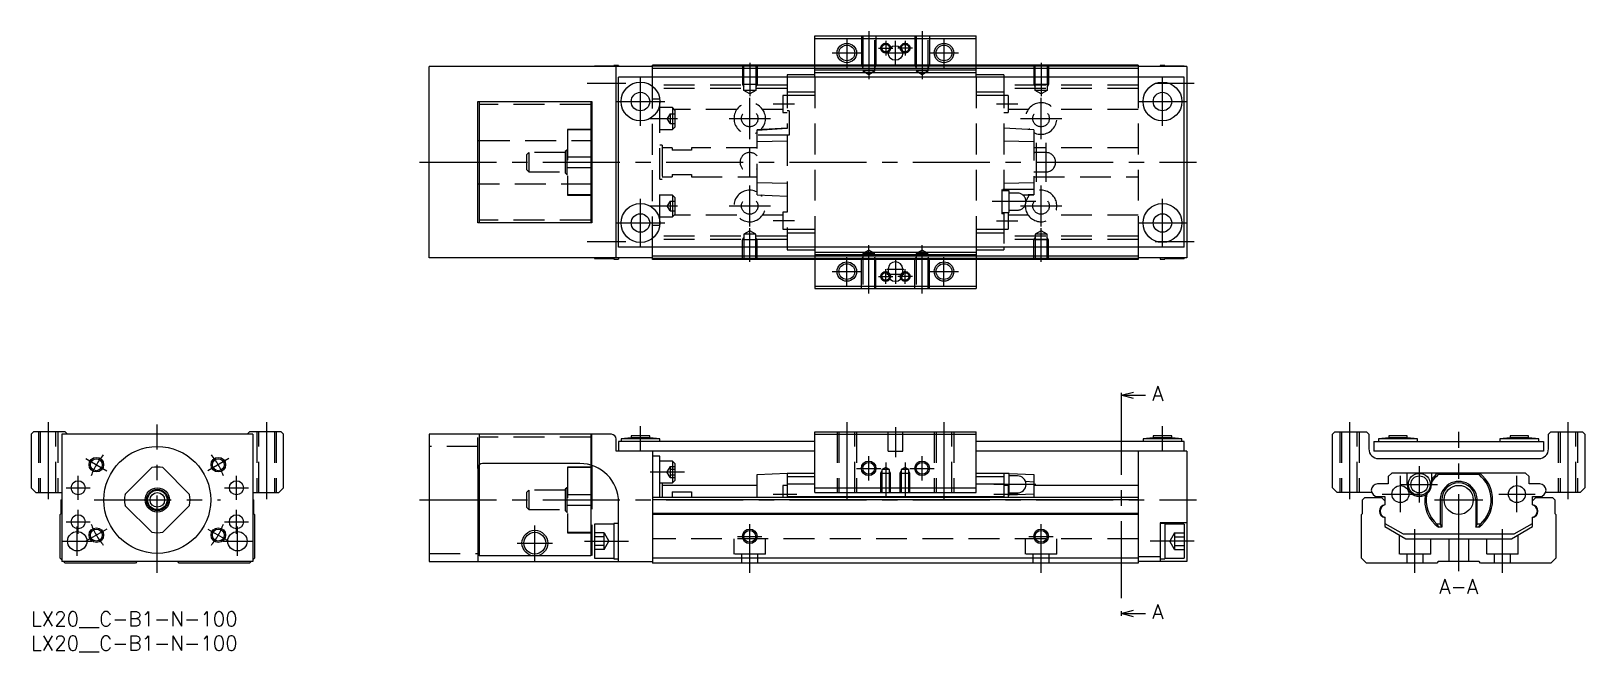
# Model space of a CAD drawing. Extents: x 0 to 320, y -8 to 120.
import ezdxf

# ---------------------------------------------------------------- set-up
doc = ezdxf.new("R2010")
doc.units = 0
doc.header["$LTSCALE"] = 0.5
doc.linetypes.add('CENTER', pattern=[50.8, 31.75, -6.35, 6.35, -6.35])
doc.linetypes.add('DASHED', pattern=[19.05, 12.7, -6.35])
doc.layers.get('0').update_dxf_attribs({"linetype": 'CONTINUOUS'})
for name, color, linetype in [('MSM_CENTER', 1, 'CENTER'), ('MSM_CONTINUOUS', 7, 'CONTINUOUS'), ('MSM_DASHED', 4, 'DASHED'), ('MSM_NARROW', 5, 'CONTINUOUS'), ('MSM_PART_NUMBER', 7, 'CONTINUOUS')]:
    doc.layers.add(name, color=color, linetype=linetype)
doc.styles.get("Standard").update_dxf_attribs({"font": 'txt.shx', "height": 1, "bigfont": 'bigfont.shx'})

# ---------------------------------------------------------------- blocks, each defined once
blk = doc.blocks.new('*U2')
at = {"layer": 'MSM_PART_NUMBER'}
blk.add_text('LX20__C-B1-N-100', height=3, dxfattribs=at).set_placement((0, -3))
blk = doc.blocks.new('*U3')
at = {"layer": 'MSM_PART_NUMBER'}
blk.add_text('LX20__C-B1-N-100', height=3, dxfattribs=at).set_placement((0, -8))

msp = doc.modelspace()

# ---------------------------------------------------------------- linework, layer by layer
for p, q in [((155.7, 110.5), (155.7, 110)), ((200.3, 110.5), (200.3, 110)), ((155.7, 75), (155.7, 74.5)), ((200.3, 75), (200.3, 74.5))]:
    msp.add_line(p, q)
at = {"layer": 'MSM_CENTER'}
for p, q in [((172.5, 119.5), (172.5, 109.59)), ((183.5, 119.5), (183.5, 109.59)), ((168, 118), (168, 112)), ((174.5, 116), (177.5, 116)), ((176, 117.5), (176, 114.5)), ((178, 112.5), (178, 117.5)), ((181.5, 116), (178.5, 116)), ((180, 117.5), (180, 114.5)), ((188, 118), (188, 112)), ((148, 113), (148, 106.09)), ((165, 115), (171, 115)), ((176, 115), (180, 115)), ((185, 115), (191, 115)), ((208, 113), (208, 106.09)), ((114.5, 108.8), (122.5, 108.8)), ((125.5, 100), (125.5, 110)), ((231.5, 108.8), (239.5, 108.8)), ((233, 100), (233, 110)), ((148, 97.25), (148, 105.75)), ((208, 97.25), (208, 105.75)), ((120.5, 105), (130.5, 105)), ((152.8, 104.5), (157.2, 104.5)), ((198.8, 104.5), (203.2, 104.5)), ((228, 105), (238, 105)), ((127.5, 101.5), (133.1, 101.5)), ((143.75, 101.5), (152.25, 101.5)), ((203.75, 101.5), (212.25, 101.5)), ((207, 96.5), (207, 88.5)), ((209, 96.5), (209, 88.5)), ((148, 89.5), (148, 95.5)), ((80, 92.5), (240, 92.5)), ((148, 79.25), (148, 87.75)), ((208, 79.25), (208, 87.75)), ((125.5, 75), (125.5, 85)), ((127.5, 83.5), (133.1, 83.5)), ((143.75, 83.5), (152.25, 83.5)), ((206.9, 84.4), (197.9, 84.4)), ((203.75, 83.5), (212.25, 83.5)), ((233, 75), (233, 85)), ((120.5, 80), (130.5, 80)), ((152.8, 80.5), (157.2, 80.5)), ((198.8, 80.45), (203.2, 80.45)), ((228, 80), (238, 80)), ((148, 72), (148, 78.91)), ((208, 72), (208, 78.91)), ((114.5, 76.2), (122.5, 76.2)), ((172.5, 65.5), (172.5, 75.41)), ((183.5, 65.5), (183.5, 75.41)), ((231.5, 76.2), (239.5, 76.2)), ((168, 67), (168, 73)), ((176, 67.5), (176, 70.5)), ((176.25, 70.5), (179.75, 70.5)), ((178, 72.5), (178, 67.5)), ((180, 67.5), (180, 70.5)), ((188, 67), (188, 73)), ((165, 70), (171, 70)), ((174.5, 69), (177.5, 69)), ((176.25, 69.5), (179.75, 69.5)), ((181.5, 69), (178.5, 69)), ((185, 70), (191, 70)), ((224.5, 44.04), (224.5, 0.13)), ((3.5, 39), (3.5, 22.5)), ((26, 8), (26, 38.5)), ((48.5, 39), (48.5, 22.5)), ((168, 39), (168, 22.5)), ((188, 39), (188, 22.5)), ((271.5, 39), (271.5, 22.5)), ((316.5, 39), (316.5, 22.5)), ((125.5, 33), (125.5, 38.2)), ((178, 38), (178, 31.8)), ((233, 33), (233, 38.2)), ((294, 8.3), (294, 37)), ((172.5, 27), (172.5, 32)), ((183.5, 27), (183.5, 32)), ((11.28, 31.5), (15.61, 29)), ((40.72, 31.5), (36.39, 29)), ((170, 29.5), (175, 29.5)), ((176, 30.7), (176, 23.5)), ((180, 30.7), (180, 23.5)), ((181, 29.5), (186, 29.5)), ((285.9, 22.45), (285.9, 29.95)), ((9.7, 23.05), (9.7, 27.95)), ((42.3, 23.05), (42.3, 27.95)), ((127.5, 28.75), (134.6, 28.75)), ((206.9, 26.2), (198.3, 26.2)), ((282, 20.45), (282, 27.95)), ((282.15, 26.2), (289.65, 26.2)), ((306, 20.45), (306, 27.95)), ((7.25, 25.5), (12.15, 25.5)), ((13, 23), (39, 23)), ((39.85, 25.5), (44.75, 25.5)), ((80, 23), (240, 23)), ((152.8, 24.2), (157.7, 24.2)), ((198.3, 24.2), (203.2, 24.2)), ((278.25, 24.2), (285.75, 24.2)), ((289, 23), (299, 23)), ((302.25, 24.2), (309.75, 24.2)), ((9.7, 16.05), (9.7, 20.95)), ((42.3, 16.05), (42.3, 20.95)), ((7.25, 18.5), (12.15, 18.5)), ((9.5, 11.5), (9.5, 17.5)), ((15.61, 17), (11.28, 14.5)), ((36.39, 17), (40.72, 14.5)), ((39.85, 18.5), (44.75, 18.5)), ((42.5, 11.5), (42.5, 17.5)), ((103.75, 10.45), (103.75, 17.75)), ((148, 8), (148, 18)), ((208, 8), (208, 18)), ((285, 8), (285, 17)), ((303, 8), (303, 17)), ((6.5, 14.5), (12.5, 14.5)), ((39.5, 14.5), (45.5, 14.5)), ((100.1, 14.1), (107.4, 14.1)), ((114, 14.5), (123, 14.5)), ((145.5, 15.5), (150.5, 15.5)), ((205.5, 15.5), (210.5, 15.5)), ((239.5, 14.5), (230.5, 14.5))]:
    msp.add_line(p, q, dxfattribs=at)
for start, end in [(140.1188, 159.8812), (20.1188, 39.8812), (200.1188, 219.8812), (320.1188, 339.8812)]:
    msp.add_arc((26, 23), 14.5, start, end, dxfattribs=at)
at = {"layer": 'MSM_CONTINUOUS'}
for p, q in [((161.4, 118.5), (194.6, 118.5)), ((161.4, 110), (161.4, 118.5)), ((194.6, 110), (194.6, 118.5)), ((161.4, 118), (194.6, 118)), ((128, 112.2), (82, 112.2)), ((82, 72.8), (82, 112.2)), ((116, 112.3), (116, 112.2)), ((120, 112.3), (116, 112.3)), ((120, 112.45), (120, 112.2)), ((121, 112.45), (120, 112.45)), ((120.5, 72.8), (120.5, 112.2)), ((121, 112.45), (121, 112.2)), ((128, 110), (128, 112.5)), ((228, 112.5), (128, 112.5)), ((228, 112.3), (128, 112.3)), ((228, 112.5), (228, 110)), ((238, 112.2), (228, 112.2)), ((233.5, 112.45), (232.5, 112.45)), ((232.5, 112.45), (232.5, 112.2)), ((233.5, 112.45), (233.5, 112.2)), ((237.5, 112.3), (233.5, 112.3)), ((237.5, 112.3), (237.5, 112.2)), ((238, 112.2), (238, 72.8)), ((121, 75), (121, 110)), ((237.5, 110), (121, 110)), ((228, 111.8), (128, 111.8)), ((161.4, 110.5), (155.7, 110.5)), ((161.4, 111.5), (194.6, 111.5)), ((161.4, 111), (194.6, 111)), ((200.3, 110.5), (194.6, 110.5)), ((237.5, 75), (237.5, 110)), ((92, 105), (115.5, 105)), ((92, 80), (92, 105)), ((92.25, 105), (92.25, 80)), ((115.25, 105), (115.25, 80)), ((115.5, 105), (115.5, 80)), ((115.5, 99.25), (115.25, 99.25)), ((92, 97), (92.25, 97)), ((115.5, 99.16), (115.25, 99.16)), ((115.25, 93.62), (115.5, 93.62)), ((115.5, 91.38), (115.25, 91.38)), ((92.25, 88), (92, 88)), ((115.25, 85.84), (115.5, 85.84)), ((115.25, 85.75), (115.5, 85.75)), ((115.5, 80), (92, 80)), ((237.5, 75), (121, 75)), ((128, 72.5), (128, 75)), ((155.7, 74.5), (161.4, 74.5)), ((161.4, 75), (161.4, 66.5)), ((161.4, 74), (194.6, 74)), ((194.6, 75), (194.6, 66.5)), ((194.6, 74.5), (200.3, 74.5)), ((228, 75), (228, 72.5)), ((128, 72.8), (82, 72.8)), ((116, 72.8), (116, 72.7)), ((116, 72.7), (120, 72.7)), ((120, 72.8), (120, 72.55)), ((120, 72.55), (121, 72.55)), ((121, 72.8), (121, 72.55)), ((228, 73.2), (128, 73.2)), ((228, 72.7), (128, 72.7)), ((228, 72.5), (128, 72.5)), ((161.4, 73.5), (194.6, 73.5)), ((176.5, 70.5), (176.5, 69.5)), ((179.5, 69.5), (179.5, 70.5)), ((238, 72.8), (228, 72.8)), ((232.5, 72.8), (232.5, 72.55)), ((232.5, 72.55), (233.5, 72.55)), ((233.5, 72.8), (233.5, 72.55)), ((233.5, 72.7), (237.5, 72.7)), ((237.5, 72.8), (237.5, 72.7)), ((161.4, 67), (194.6, 67)), ((161.4, 66.5), (194.6, 66.5)), ((224.5, 44.54), (227, 45.21)), ((224.5, 45.04), (224.5, 44.04)), ((227, 43.87), (224.5, 44.54)), ((224.5, 44.54), (229.5, 44.54)), ((0.5, 37), (0, 36.5)), ((0, 36.5), (0, 25.5)), ((7, 37), (0.5, 37)), ((6.3, 36.5), (6.3, 10.3)), ((45.7, 36.5), (6.3, 36.5)), ((7.5, 36.5), (7, 37)), ((45, 37), (44.5, 36.5)), ((51.5, 37), (45, 37)), ((45.7, 36.5), (45.7, 10.3)), ((52, 36.5), (51.5, 37)), ((52, 25.5), (52, 36.5)), ((82, 36.5), (82, 10.3)), ((119.5, 36.5), (82, 36.5)), ((120.5, 33), (120.5, 35.5)), ((123.6, 35.8), (121.5, 35.55)), ((129.5, 35.55), (121.5, 35.55)), ((121.5, 35.55), (121.5, 35)), ((123.6, 36.2), (123.6, 35.8)), ((127.4, 36.2), (123.6, 36.2)), ((127.4, 35.8), (123.6, 35.8)), ((127.4, 35.8), (127.4, 36.2)), ((129.5, 35.55), (127.4, 35.8)), ((129.5, 35), (129.5, 35.55)), ((161.4, 37), (194.6, 37)), ((161.4, 24.5), (161.4, 37)), ((161.4, 36.5), (194.6, 36.5)), ((194.6, 24.5), (194.6, 37)), ((231.1, 35.8), (229, 35.55)), ((229, 35.55), (229, 35)), ((237, 35.55), (229, 35.55)), ((231.1, 36.2), (231.1, 35.8)), ((234.9, 36.2), (231.1, 36.2)), ((234.9, 35.8), (231.1, 35.8)), ((234.9, 35.8), (234.9, 36.2)), ((237, 35.55), (234.9, 35.8)), ((237, 35), (237, 35.55)), ((268, 36.5), (268.5, 37)), ((268, 25.5), (268, 36.5)), ((268.5, 37), (275, 37)), ((275, 37), (275.5, 36.5)), ((275.5, 36.5), (275.5, 33.5)), ((279.6, 35.8), (277.5, 35.55)), ((285.5, 35.55), (277.5, 35.55)), ((277.5, 35.55), (277.5, 35)), ((283.4, 36.2), (279.6, 36.2)), ((279.6, 36.2), (279.6, 35.8)), ((283.4, 35.8), (279.6, 35.8)), ((283.4, 35.8), (283.4, 36.2)), ((285.5, 35.55), (283.4, 35.8)), ((285.5, 35), (285.5, 35.55)), ((304.6, 35.8), (302.5, 35.55)), ((310.5, 35.55), (302.5, 35.55)), ((302.5, 35.55), (302.5, 35)), ((308.4, 36.2), (304.6, 36.2)), ((304.6, 36.2), (304.6, 35.8)), ((308.4, 35.8), (304.6, 35.8)), ((308.4, 35.8), (308.4, 36.2)), ((310.5, 35.55), (308.4, 35.8)), ((310.5, 35), (310.5, 35.55)), ((312.5, 36.5), (313, 37)), ((312.5, 33.5), (312.5, 36.5)), ((313, 37), (319.5, 37)), ((319.5, 37), (320, 36.5)), ((320, 36.5), (320, 25.5)), ((161.4, 33), (120.5, 33)), ((121, 35), (121, 33)), ((161.4, 35), (121, 35)), ((128, 33), (128, 10)), ((129.5, 32), (128, 32)), ((129.5, 23.5), (129.5, 32)), ((237.5, 35), (194.6, 35)), ((238, 33), (194.6, 33)), ((228, 33), (228, 10)), ((237.5, 33), (237.5, 35)), ((238, 33), (238, 10.3)), ((276.5, 35), (311.5, 35)), ((276.5, 35), (276.5, 33)), ((311.5, 33), (276.5, 33)), ((311.5, 35), (311.5, 33)), ((24.88, 29.66), (19.34, 24.12)), ((32.66, 24.12), (27.12, 29.66)), ((92, 29.5), (92, 10.3)), ((92.25, 30.16), (92.25, 11.5)), ((113, 30.5), (93, 30.5)), ((115.25, 30.18), (115.25, 11.5)), ((115.5, 29.75), (115.25, 29.75)), ((115.5, 29.66), (115.25, 29.66)), ((115.5, 30.1), (115.5, 27.42)), ((132.1, 31), (129.5, 31)), ((132.6, 30.5), (132.1, 31)), ((132.1, 31), (132.1, 26.5)), ((132.6, 30.5), (132.6, 27)), ((277.5, 31.5), (310.5, 31.5)), ((92, 27.42), (92.25, 27.42)), ((115.25, 27.42), (115.5, 27.42)), ((129.5, 26.5), (132.1, 26.5)), ((130, 26.5), (130, 23.5)), ((149.5, 26), (130, 26)), ((132.1, 26.5), (132.6, 27)), ((149.5, 28.2), (155.7, 28.5)), ((149.5, 23.5), (149.5, 28.2)), ((155.7, 25.95), (154.8, 25.95)), ((154.8, 25.95), (154.8, 23.5)), ((155.7, 28.5), (161.4, 28.5)), ((155.7, 28.5), (155.7, 23.5)), ((155.7, 27.79), (161.4, 27.79)), ((155.7, 26.3), (161.4, 26.3)), ((194.6, 28.5), (200.3, 28.5)), ((194.6, 27.79), (200.3, 27.79)), ((194.6, 26.3), (200.3, 26.3)), ((200.3, 28.5), (201.32, 28.45)), ((200.3, 28.5), (200.3, 23.5)), ((201.4, 28.45), (200.3, 28.45)), ((201.2, 25.95), (200.3, 25.95)), ((201.2, 25.95), (201.2, 23.5)), ((201.4, 28.45), (206.5, 28.2)), ((201.4, 23.95), (201.4, 28.45)), ((203.15, 27.95), (201.4, 27.95)), ((206.5, 26.63), (204.8, 26.79)), ((206.5, 28.2), (206.5, 23.5)), ((228, 26), (206.5, 26)), ((279.5, 26.3), (277.3, 26.3)), ((280.21, 28.5), (279.5, 27.79)), ((279.5, 27.79), (279.5, 26.3)), ((307.79, 28.5), (280.21, 28.5)), ((283.4, 26.2), (283.4, 28.5)), ((288.4, 28.5), (288.4, 26.2)), ((289.67, 28.5), (289.81, 28.2)), ((298.19, 28.2), (289.81, 28.2)), ((298.19, 28.2), (298.33, 28.5)), ((308.5, 27.79), (307.79, 28.5)), ((308.5, 26.3), (308.5, 27.79)), ((310.7, 26.3), (308.5, 26.3)), ((0, 25.5), (1, 24.5)), ((1, 24.5), (6.3, 24.5)), ((6.2, 23), (6.3, 23.1)), ((6.2, 20.2), (6.2, 23)), ((45.7, 24.5), (51, 24.5)), ((45.7, 23.1), (45.8, 23)), ((45.8, 23), (45.8, 20.2)), ((51, 24.5), (52, 25.5)), ((121, 10.3), (121, 22.5)), ((228, 23.5), (128, 23.5)), ((228, 23), (128, 23)), ((132, 24.66), (136, 24.66)), ((132, 24.66), (132, 23.5)), ((136, 24.66), (136, 23.5)), ((155.7, 23.7), (200.3, 23.7)), ((161.4, 25.5), (194.6, 25.5)), ((161.4, 24.5), (194.6, 24.5)), ((201.2, 23.95), (201.4, 23.95)), ((201.4, 24.45), (203.15, 24.45)), ((201.4, 24.03), (206.5, 24.23)), ((269, 24.5), (268, 25.5)), ((276.1, 24.5), (269, 24.5)), ((274.2, 23), (274.7, 23.5)), ((274.2, 20.2), (274.2, 23)), ((274.7, 23.5), (278.1, 23.5)), ((277.3, 23.7), (278.8, 23.7)), ((278.1, 23.5), (278.8, 22.8)), ((278.8, 23.7), (278.8, 21.96)), ((290.21, 22.68), (290.21, 18.04)), ((290.5, 23), (290.5, 17.38)), ((297.5, 23), (297.5, 17.38)), ((297.79, 18.04), (297.79, 22.68)), ((309.2, 23.7), (310.7, 23.7)), ((309.2, 21.96), (309.2, 23.7)), ((309.2, 22.8), (309.9, 23.5)), ((309.9, 23.5), (313.3, 23.5)), ((319, 24.5), (311.9, 24.5)), ((313.3, 23.5), (313.8, 23)), ((313.8, 23), (313.8, 20.2)), ((320, 25.5), (319, 24.5)), ((6, 20), (6.2, 20.2)), ((6, 11), (6, 20)), ((19.34, 21.88), (24.88, 16.34)), ((27.12, 16.34), (32.66, 21.88)), ((45.8, 20.2), (46, 20)), ((46, 20), (46, 11)), ((228, 20.2), (128, 20.2)), ((228, 20), (128, 20)), ((274, 20), (274.2, 20.2)), ((274, 11), (274, 20)), ((278.8, 19.44), (278.8, 17.5)), ((309.2, 17.5), (309.2, 19.44)), ((313.8, 20.2), (314, 20)), ((314, 20), (314, 11)), ((120, 18), (116, 18)), ((116, 18), (116, 11)), ((121, 18.15), (120, 18.15)), ((120, 18.15), (120, 10.85)), ((238, 18.3), (232.5, 18.3)), ((232.5, 18.3), (232.5, 10.3)), ((233.5, 18.15), (232.5, 18.15)), ((233.5, 18.15), (233.5, 10.85)), ((237.5, 18), (233.5, 18)), ((237.5, 18), (237.5, 11)), ((278.8, 18.16), (282.54, 16)), ((278.8, 17.5), (283.13, 15)), ((282.54, 16), (305.46, 16)), ((290.21, 18.04), (289.53, 18.04)), ((290.5, 17.38), (289.83, 17.38)), ((290.21, 18.04), (290.5, 17.38)), ((297.5, 17.38), (297.79, 18.04)), ((298.17, 17.38), (297.5, 17.38)), ((298.47, 18.04), (297.79, 18.04)), ((304.87, 15), (309.2, 17.5)), ((305.46, 16), (309.2, 18.16)), ((283.13, 15), (304.87, 15)), ((6.3, 10.7), (6, 11)), ((45.7, 10.3), (6.3, 10.3)), ((7, 10), (6.7, 10.3)), ((21.5, 10), (7, 10)), ((21.8, 10.3), (21.5, 10)), ((30.5, 10), (30.2, 10.3)), ((45, 10), (30.5, 10)), ((45.3, 10.3), (45, 10)), ((46, 11), (45.7, 10.7)), ((82, 10.3), (128, 10.3)), ((103.24, 11.5), (92.25, 11.5)), ((115.25, 11.5), (104.26, 11.5)), ((116, 11), (120, 11)), ((120, 10.85), (121, 10.85)), ((228, 11), (128, 11)), ((228, 10), (128, 10)), ((232.5, 11.3), (228, 11.3)), ((238, 10.3), (228, 10.3)), ((232.5, 10.85), (233.5, 10.85)), ((233.5, 11), (237.5, 11)), ((275, 10), (274, 11)), ((289.5, 10), (275, 10)), ((289.8, 10.3), (289.5, 10)), ((298.2, 10.3), (289.8, 10.3)), ((298.5, 10), (298.2, 10.3)), ((313, 10), (298.5, 10)), ((314, 11), (313, 10)), ((224.5, -0.37), (227, 0.3)), ((224.5, 0.13), (224.5, -0.87)), ((227, -1.04), (224.5, -0.37)), ((224.5, -0.37), (229.5, -0.37))]:
    msp.add_line(p, q, dxfattribs=at)
for centre, radius in [((168, 115), 1.62), ((178, 115), 1.5), ((188, 115), 1.62), ((125.5, 105), 4), ((233, 105), 4), ((125.5, 105), 1.9), ((233, 105), 1.9), ((125.5, 80), 4), ((233, 80), 4), ((125.5, 80), 1.9), ((233, 80), 1.9), ((168, 70), 1.62), ((188, 70), 1.62), ((26, 23), 11), ((13.44, 30.25), 1.23), ((38.56, 30.25), 1.23), ((172.5, 29.5), 1.23), ((183.5, 29.5), 1.23), ((9.7, 25.5), 1.45), ((42.3, 25.5), 1.45), ((282, 24.2), 1.75), ((285.9, 26.2), 2.25), ((285.9, 26.2), 1.75), ((294, 23), 3), ((306, 24.2), 1.75), ((26, 23), 2.5), ((26, 23), 2.2), ((26, 23), 2), ((26, 23), 1.5), ((9.7, 18.5), 1.45), ((42.3, 18.5), 1.45), ((9.5, 14.5), 2), ((13.44, 15.75), 1.23), ((38.56, 15.75), 1.23), ((42.5, 14.5), 2), ((103.75, 14.1), 2.65), ((103.75, 14.1), 2.25), ((148, 15.5), 1.23), ((208, 15.5), 1.23)]:
    msp.add_circle(centre, radius, dxfattribs=at)
for centre, radius, start, end in [((178, 70.5), 1.5, 0, 180), ((178, 69.5), 1.5, 180, 0), ((119.5, 35.5), 1, 0, 90), ((277.5, 33.5), 2, 180, 270), ((310.5, 33.5), 2, 270, 0), ((26, 23), 6.75, 80.4309, 99.5691), ((93, 29.5), 1, 90, 180), ((113, 22.5), 8, 0, 90), ((203.15, 26.2), 1.75, 270, 90), ((277.3, 25), 1.3, 90, 270), ((285.9, 26.2), 2.5, 180, 0), ((294, 23), 7, 128.2132, 143.1301), ((294, 23), 6.68, 128.8735, 147.0286), ((294, 23), 3.8, 355.1074, 184.8926), ((294, 23), 3.5, 0, 180), ((294, 23), 7, 306.5962, 51.7868), ((294, 23), 6.68, 312.0402, 51.1265), ((310.7, 25), 1.3, 270, 90), ((26, 23), 6.75, 170.4309, 189.5691), ((26, 23), 6.75, 350.4309, 9.5691), ((294, 23), 7, 171.8617, 233.4038), ((294, 23), 6.68, 169.3812, 227.9598), ((279, 20.7), 1.32, 98.7147, 261.2853), ((279.1, 20.7), 1.3, 103.3424, 256.6576), ((309, 20.7), 1.32, 278.7147, 81.2853), ((308.9, 20.7), 1.3, 283.3424, 76.6576), ((26, 23), 6.75, 260.4309, 279.5691), ((295.07, 20.13), 5.92, 200.6125, 207.6426), ((287.81, 22.42), 11.52, 334.0671, 337.6778)]:
    msp.add_arc(centre, radius, start, end, dxfattribs=at)
at = {"layer": 'MSM_DASHED'}
for p, q in [((171, 118.5), (171, 112.5)), ((171.27, 118.5), (171.27, 111.3)), ((173.73, 111.3), (173.73, 118.5)), ((174, 118.5), (174, 112.5)), ((182, 118.5), (182, 112.5)), ((182.27, 118.5), (182.27, 111.3)), ((184.73, 111.3), (184.73, 118.5)), ((185, 118.5), (185, 112.5)), ((146.5, 112.5), (146.5, 108.5)), ((146.77, 107.3), (146.77, 112.5)), ((149.23, 112.5), (149.23, 107.3)), ((149.5, 112.5), (149.5, 108.5)), ((174, 112.5), (171, 112.5)), ((171, 112.5), (171.27, 112.03)), ((174, 112.5), (173.73, 112.03)), ((185, 112.5), (182, 112.5)), ((182, 112.5), (182.27, 112.03)), ((185, 112.5), (184.73, 112.03)), ((206.5, 112.5), (206.5, 108.5)), ((206.77, 107.3), (206.77, 112.5)), ((209.23, 112.5), (209.23, 107.3)), ((209.5, 112.5), (209.5, 108.5)), ((128, 75), (128, 110)), ((155.7, 110), (155.7, 99.43)), ((161.4, 110), (161.4, 75)), ((171.27, 111.3), (172.5, 110.59)), ((173.73, 111.3), (171.27, 111.3)), ((172.5, 110.59), (173.73, 111.3)), ((182.27, 111.3), (183.5, 110.59)), ((184.73, 111.3), (182.27, 111.3)), ((183.5, 110.59), (184.73, 111.3)), ((194.6, 110), (194.6, 75)), ((200.3, 110), (200.3, 86.9)), ((228, 110), (228, 75)), ((155.7, 108.4), (128, 108.4)), ((155.7, 107.7), (128, 107.7)), ((149.5, 108.5), (146.5, 108.5)), ((146.5, 108.5), (146.77, 108.03)), ((149.23, 107.3), (146.77, 107.3)), ((148, 106.59), (146.77, 107.3)), ((149.23, 107.3), (148, 106.59)), ((149.5, 108.5), (149.23, 108.03)), ((154.8, 106.25), (154.8, 102.75)), ((155.7, 106.25), (154.8, 106.25)), ((155.7, 107), (161.4, 107)), ((155.7, 106.29), (161.4, 106.29)), ((194.6, 107), (200.3, 107)), ((194.6, 106.29), (200.3, 106.29)), ((228, 108.4), (200.3, 108.4)), ((228, 107.7), (200.3, 107.7)), ((201.2, 106.25), (200.3, 106.25)), ((201.2, 106.25), (201.2, 102.75)), ((206.5, 108.5), (206.77, 108.03)), ((209.5, 108.5), (206.5, 108.5)), ((209.23, 107.3), (206.77, 107.3)), ((208, 106.59), (206.77, 107.3)), ((209.23, 107.3), (208, 106.59)), ((209.5, 108.5), (209.23, 108.03)), ((115.25, 104.4), (92.25, 104.4)), ((129.5, 105.5), (128, 105.5)), ((129.5, 79.5), (129.5, 105.5)), ((132.1, 103.75), (129.5, 103.75)), ((131.6, 102.5), (131.02, 101.5)), ((131.6, 102.5), (131.6, 100.5)), ((131.6, 102.5), (132.6, 102.5)), ((132.1, 103.75), (132.1, 99.25)), ((132.6, 103.25), (132.1, 103.75)), ((145.34, 103.37), (132.48, 103.37)), ((132.6, 103.25), (132.6, 99.75)), ((154.8, 103.37), (150.66, 103.37)), ((154.8, 102.75), (155.7, 102.75)), ((156.1, 103.1), (155.7, 103.1)), ((156.1, 103.1), (156.1, 98.1)), ((200.3, 102.75), (201.2, 102.75)), ((205.34, 103.37), (201.2, 103.37)), ((228, 103.37), (210.66, 103.37)), ((110.5, 99.25), (110.5, 85.75)), ((115.25, 99.25), (110.5, 99.25)), ((129.5, 99.25), (132.1, 99.25)), ((131.6, 100.5), (131.02, 101.5)), ((131.6, 101.5), (132.6, 101.5)), ((131.6, 100.5), (132.6, 100.5)), ((132.1, 99.25), (132.6, 99.75)), ((155.7, 99.5), (149.5, 99.18)), ((155.7, 99.43), (149.5, 99.06)), ((206.5, 99.18), (200.3, 99.5)), ((92.25, 97), (115.5, 97)), ((115.25, 99.16), (110.5, 99.16)), ((130, 96), (129.5, 96)), ((130, 96), (130, 89)), ((149.5, 85.82), (149.5, 99.18)), ((156.1, 98.1), (149.5, 98.1)), ((155.7, 96.83), (149.5, 96.69)), ((155.7, 98.1), (155.7, 75)), ((206.5, 96.69), (200.3, 96.83)), ((206.5, 99.18), (206.5, 85.82)), ((102.5, 94.5), (102, 94)), ((102, 94), (102, 91)), ((110, 94.5), (102.5, 94.5)), ((102.5, 94.5), (102.5, 90.5)), ((110.3, 95), (110, 94.7)), ((110, 94.7), (110, 90.3)), ((110.5, 95), (110.3, 95)), ((110.3, 95), (110.3, 90)), ((110.5, 93.62), (115.25, 93.62)), ((132, 95.5), (130, 95.5)), ((132, 95.5), (132, 95)), ((136, 95), (132, 95)), ((136, 95.5), (136, 95)), ((149.5, 95.5), (136, 95.5)), ((228, 95.5), (206.5, 95.5)), ((209, 94.5), (207, 94.5)), ((102, 91), (102.5, 90.5)), ((102.5, 90.5), (110, 90.5)), ((110, 90.3), (110.3, 90)), ((110.3, 90), (110.5, 90)), ((115.25, 91.38), (110.5, 91.38)), ((132, 90), (136, 90)), ((132, 90), (132, 89.5)), ((136, 90), (136, 89.5)), ((207, 90.5), (209, 90.5)), ((115.5, 88), (92.25, 88)), ((129.5, 89), (130, 89)), ((130, 89.5), (132, 89.5)), ((136, 89.5), (149.5, 89.5)), ((149.5, 88.31), (155.7, 88.17)), ((206.5, 86.9), (199.9, 86.9)), ((199.9, 86.9), (199.9, 81.9)), ((201.4, 86.65), (199.9, 86.65)), ((200.3, 88.17), (206.5, 88.31)), ((201.4, 82.15), (201.4, 86.65)), ((206.5, 89.5), (228, 89.5)), ((110.5, 85.84), (115.25, 85.84)), ((110.5, 85.75), (115.25, 85.75)), ((132.1, 85.75), (129.5, 85.75)), ((131.6, 84.5), (131.02, 83.5)), ((131.6, 82.5), (131.02, 83.5)), ((131.6, 84.5), (132.6, 84.5)), ((131.6, 84.5), (131.6, 82.5)), ((131.6, 83.5), (132.6, 83.5)), ((132.6, 85.25), (132.1, 85.75)), ((132.1, 85.75), (132.1, 81.25)), ((132.6, 85.25), (132.6, 81.75)), ((149.5, 85.82), (155.7, 85.5)), ((203.15, 86.15), (201.4, 86.15)), ((204.2, 85.8), (206.5, 85.94)), ((204.31, 85.71), (206.5, 85.82)), ((115.25, 80.6), (92.25, 80.6)), ((129.5, 81.25), (132.1, 81.25)), ((131.6, 82.5), (132.6, 82.5)), ((132.1, 81.25), (132.6, 81.75)), ((145.34, 81.63), (132.48, 81.63)), ((154.8, 81.63), (150.66, 81.63)), ((154.8, 82.25), (154.8, 78.75)), ((155.7, 82.25), (154.8, 82.25)), ((199.9, 82.15), (201.4, 82.15)), ((200.3, 81.9), (199.9, 81.9)), ((200.3, 82.15), (200.3, 75)), ((201.2, 82.15), (201.2, 78.75)), ((205.34, 81.63), (201.2, 81.63)), ((201.4, 82.65), (203.15, 82.65)), ((228, 81.63), (210.66, 81.63)), ((129.5, 79.5), (128, 79.5)), ((155.7, 77.3), (128, 77.3)), ((146.5, 76.5), (146.77, 76.97)), ((148, 78.41), (146.77, 77.7)), ((146.77, 77.7), (146.77, 72.5)), ((149.23, 77.7), (146.77, 77.7)), ((149.23, 77.7), (148, 78.41)), ((149.23, 72.5), (149.23, 77.7)), ((149.5, 76.5), (149.23, 76.97)), ((154.8, 78.75), (155.7, 78.75)), ((155.7, 78.71), (161.4, 78.71)), ((155.7, 78), (161.4, 78)), ((194.6, 78.71), (200.3, 78.71)), ((194.6, 78), (200.3, 78)), ((200.3, 78.75), (201.2, 78.75)), ((228, 77.3), (200.3, 77.3)), ((206.5, 76.5), (206.77, 76.97)), ((208, 78.41), (206.77, 77.7)), ((209.23, 77.7), (206.77, 77.7)), ((206.77, 77.7), (206.77, 72.5)), ((209.23, 77.7), (208, 78.41)), ((209.23, 72.5), (209.23, 77.7)), ((209.5, 76.5), (209.23, 76.97)), ((155.7, 76.6), (128, 76.6)), ((149.5, 76.5), (146.5, 76.5)), ((146.5, 72.5), (146.5, 76.5)), ((149.5, 72.5), (149.5, 76.5)), ((172.5, 74.41), (171.27, 73.7)), ((173.73, 73.7), (171.27, 73.7)), ((171.27, 73.7), (171.27, 66.5)), ((173.73, 73.7), (172.5, 74.41)), ((173.73, 66.5), (173.73, 73.7)), ((183.5, 74.41), (182.27, 73.7)), ((184.73, 73.7), (182.27, 73.7)), ((182.27, 73.7), (182.27, 66.5)), ((184.73, 73.7), (183.5, 74.41)), ((184.73, 66.5), (184.73, 73.7)), ((228, 76.6), (200.3, 76.6)), ((209.5, 76.5), (206.5, 76.5)), ((206.5, 72.5), (206.5, 76.5)), ((209.5, 72.5), (209.5, 76.5)), ((171, 72.5), (171.27, 72.97)), ((174, 72.5), (171, 72.5)), ((171, 66.5), (171, 72.5)), ((174, 72.5), (173.73, 72.97)), ((174, 66.5), (174, 72.5)), ((182, 72.5), (182.27, 72.97)), ((185, 72.5), (182, 72.5)), ((182, 66.5), (182, 72.5)), ((185, 72.5), (184.73, 72.97)), ((185, 66.5), (185, 72.5)), ((1.5, 37), (1.5, 24.5)), ((1.88, 37), (1.88, 24.5)), ((5.12, 24.5), (5.12, 37)), ((5.5, 37), (5.5, 24.5)), ((46.5, 37), (46.5, 24.5)), ((46.88, 24.5), (46.88, 37)), ((50.12, 37), (50.12, 24.5)), ((50.5, 37), (50.5, 24.5)), ((92, 29.5), (92, 36.5)), ((92.25, 36.5), (92.25, 30.16)), ((115.25, 35.9), (92.25, 35.9)), ((115.25, 36.5), (115.25, 30.18)), ((115.5, 30.1), (115.5, 36.5)), ((166, 37), (166, 24.5)), ((166.38, 37), (166.38, 24.5)), ((169.62, 24.5), (169.62, 37)), ((170, 37), (170, 24.5)), ((176.5, 33), (176.5, 37)), ((179.5, 33), (179.5, 37)), ((186, 37), (186, 24.5)), ((186.38, 37), (186.38, 24.5)), ((189.62, 24.5), (189.62, 37)), ((190, 37), (190, 24.5)), ((269.5, 37), (269.5, 24.5)), ((269.88, 37), (269.88, 24.5)), ((273.12, 24.5), (273.12, 37)), ((273.5, 37), (273.5, 24.5)), ((314.5, 37), (314.5, 24.5)), ((314.88, 37), (314.88, 24.5)), ((318.12, 24.5), (318.12, 37)), ((318.5, 37), (318.5, 24.5)), ((92, 34), (82, 34)), ((176.5, 33), (179.5, 33)), ((115.25, 29.75), (110.5, 29.75)), ((110.5, 29.75), (110.5, 16.25)), ((115.25, 29.66), (110.5, 29.66)), ((131.6, 29.9), (130.93, 28.75)), ((131.6, 29.9), (131.6, 27.6)), ((131.6, 29.9), (132.6, 29.9)), ((131.6, 29.33), (132.6, 29.33)), ((175, 28.5), (175.22, 28.87)), ((176, 29.7), (175.22, 29.25)), ((175.22, 29.25), (175.22, 24.5)), ((176.78, 29.25), (175.22, 29.25)), ((176.78, 29.25), (176, 29.7)), ((176.78, 24.5), (176.78, 29.25)), ((177, 28.5), (176.78, 28.87)), ((179, 28.5), (179.22, 28.87)), ((180, 29.7), (179.22, 29.25)), ((179.22, 29.25), (179.22, 24.5)), ((180.78, 29.25), (179.22, 29.25)), ((180.78, 29.25), (180, 29.7)), ((180.78, 24.5), (180.78, 29.25)), ((181, 28.5), (180.78, 28.87)), ((115.5, 27.42), (115.5, 10.3)), ((131.6, 27.6), (130.93, 28.75)), ((131.6, 28.17), (132.6, 28.17)), ((131.6, 27.6), (132.6, 27.6)), ((175, 24.5), (175, 28.5)), ((175, 28.5), (177, 28.5)), ((177, 24.5), (177, 28.5)), ((179, 24.5), (179, 28.5)), ((179, 28.5), (181, 28.5)), ((181, 24.5), (181, 28.5)), ((102.5, 25), (102, 24.5)), ((102, 24.5), (102, 21.5)), ((110, 25), (102.5, 25)), ((102.5, 25), (102.5, 21)), ((110.3, 25.5), (110, 25.2)), ((110, 25.2), (110, 20.8)), ((110.5, 25.5), (110.3, 25.5)), ((110.3, 25.5), (110.3, 20.5)), ((110.5, 24.12), (115.5, 24.12)), ((102, 21.5), (102.5, 21)), ((102.5, 21), (110, 21)), ((110, 20.8), (110.3, 20.5)), ((110.3, 20.5), (110.5, 20.5)), ((115.5, 21.88), (110.5, 21.88)), ((110.5, 16.34), (115.5, 16.34)), ((110.5, 16.25), (115.5, 16.25)), ((118, 16.23), (116, 16.23)), ((118, 12.77), (118, 16.23)), ((118, 16.23), (119, 14.5)), ((235.5, 16.23), (234.5, 14.5)), ((235.5, 16.23), (235.5, 12.77)), ((235.5, 16.23), (237.5, 16.23)), ((118, 15.37), (116, 15.37)), ((118, 13.63), (116, 13.63)), ((118, 12.77), (119, 14.5)), ((228, 15), (128, 15)), ((144.75, 15), (144.75, 11.8)), ((151.25, 11.8), (151.25, 15)), ((204.75, 15), (204.75, 11.8)), ((211.25, 11.8), (211.25, 15)), ((235.5, 12.77), (234.5, 14.5)), ((235.5, 15.37), (237.5, 15.37)), ((235.5, 13.63), (237.5, 13.63)), ((281.75, 15.8), (281.75, 11.8)), ((288.25, 11.8), (288.25, 15)), ((292, 15), (292, 10.3)), ((296, 15), (296, 10.3)), ((299.75, 15), (299.75, 11.8)), ((306.25, 11.8), (306.25, 15.8)), ((82, 12), (92, 12)), ((104.26, 11.5), (103.24, 11.5)), ((118, 12.77), (116, 12.77)), ((151.25, 11.8), (144.75, 11.8)), ((146.3, 11.8), (146.3, 10)), ((149.7, 10), (149.7, 11.8)), ((211.25, 11.8), (204.75, 11.8)), ((206.3, 11.8), (206.3, 10)), ((209.7, 10), (209.7, 11.8)), ((235.5, 12.77), (237.5, 12.77)), ((288.25, 11.8), (281.75, 11.8)), ((283.3, 11.8), (283.3, 10)), ((286.7, 10), (286.7, 11.8)), ((306.25, 11.8), (299.75, 11.8)), ((301.3, 11.8), (301.3, 10)), ((304.7, 10), (304.7, 11.8))]:
    msp.add_line(p, q, dxfattribs=at)
for centre, radius in [((176, 116), 1), ((176, 116), 0.784), ((180, 116), 1), ((180, 116), 0.784), ((148, 101.5), 1.7), ((208, 101.5), 1.7), ((148, 83.5), 1.7), ((208, 83.5), 1.7), ((176, 69), 1), ((176, 69), 0.784), ((180, 69), 1), ((180, 69), 0.784)]:
    msp.add_circle(centre, radius, dxfattribs=at)
for centre, radius, start, end in [((148, 101.5), 3.25, 315.393, 297.4864), ((208, 101.5), 3.25, 242.5136, 224.607), ((148, 92.5), 2, 41.4096, 318.5904), ((207, 92.5), 2, 90, 104.4775), ((209, 92.5), 2, 270, 90), ((207, 92.5), 2, 255.5225, 270), ((148, 83.5), 3.25, 62.5136, 44.607), ((208, 83.5), 3.25, 176.3645, 117.4864), ((203.15, 84.4), 1.75, 270, 90), ((208, 83.5), 3.25, 135.393, 162.6102)]:
    msp.add_arc(centre, radius, start, end, dxfattribs=at)
at = {"layer": 'MSM_NARROW'}
for centre, radius in [((168, 115), 2), ((188, 115), 2), ((168, 70), 2), ((188, 70), 2), ((13.44, 30.25), 1.5), ((38.56, 30.25), 1.5), ((172.5, 29.5), 1.5), ((183.5, 29.5), 1.5), ((13.44, 15.75), 1.5), ((38.56, 15.75), 1.5), ((148, 15.5), 1.5), ((208, 15.5), 1.5)]:
    msp.add_circle(centre, radius, dxfattribs=at)

# ---------------------------------------------------------------- block references
at = {"layer": 'MSM_CONTINUOUS'}
for name in ['*U2', '*U3']:
    msp.add_blockref(name, (0, 0), dxfattribs=at)

# ---------------------------------------------------------------- texts
at = {"layer": 'MSM_PART_NUMBER'}
for s, p in [('A', (230.92, 43.41)), ('A-A', (290.01, 3.66)), ('A', (230.92, -1.5))]:
    msp.add_text(s, height=3, dxfattribs=at).set_placement(p)

doc.saveas('drawing.dxf')
